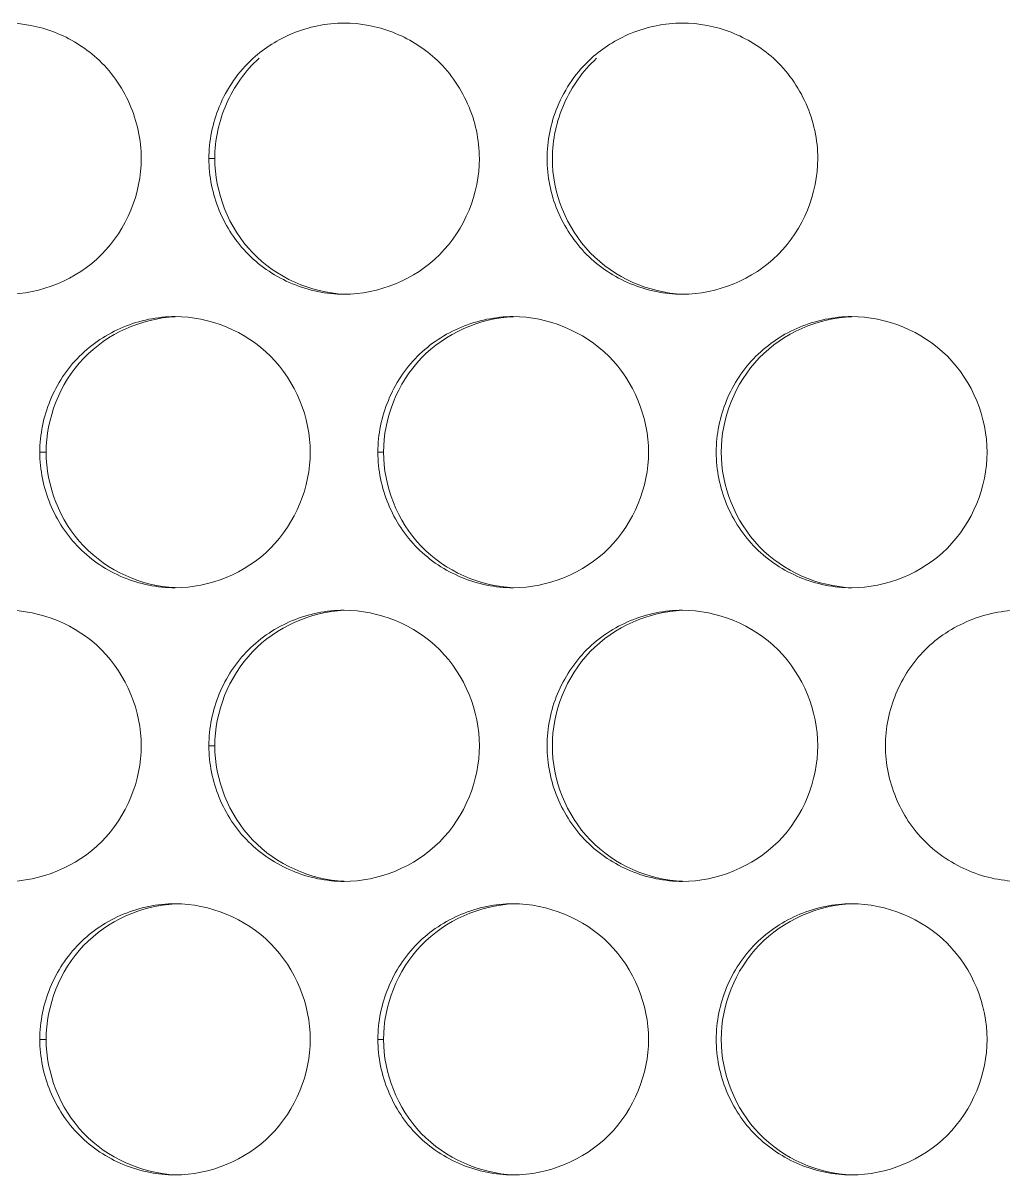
# Model space of a CAD drawing. Header units: millimetres. Extents: x 1177 to 4147, y 93 to 2194.
# Drawn here: x 1737.88 to 1759.59, y 1882.21 to 1907.69 of the extents above; entities that cross this region are included whole.
import ezdxf

# ---------------------------------------------------------------- set-up
doc = ezdxf.new("R2010")
doc.units = ezdxf.units.MM
doc.header["$LTSCALE"] = 0.1
doc.layers.add('标注', color=251, linetype='Continuous', lineweight=9)

msp = doc.modelspace()

# ---------------------------------------------------------------- linework, layer by layer
at = {"layer": '标注'}
for p, q in [((1742.124, 1904.693), (1741.992, 1904.693)), ((1738.392, 1898.198), (1738.252, 1898.198)), ((1745.858, 1898.198), (1745.733, 1898.198)), ((1742.124, 1891.702), (1741.992, 1891.702)), ((1738.392, 1885.207), (1738.252, 1885.207)), ((1745.858, 1885.207), (1745.733, 1885.207))]:
    msp.add_line(p, q, dxfattribs=at)
for points, knots in [([(1739.515, 1906.914), (1739.244, 1907.159), (1738.605, 1907.55), (1737.87, 1907.693), (1737.505, 1907.693)], [0, 0, 0, 0, 0.500315, 1, 1, 1, 1]), ([(1746.996, 1906.914), (1746.725, 1907.159), (1746.086, 1907.55), (1745.35, 1907.693), (1744.984, 1907.693)], [0, 0, 0, 0, 0.500263, 1, 1, 1, 1]), ([(1754.483, 1906.914), (1754.212, 1907.159), (1753.572, 1907.55), (1752.836, 1907.693), (1752.47, 1907.693)], [0, 0, 0, 0, 0.500217, 1, 1, 1, 1]), ([(1740.496, 1904.693), (1740.496, 1905.107), (1740.315, 1905.94), (1739.821, 1906.637), (1739.515, 1906.914)], [0, 0, 0, 0, 0.500643, 1, 1, 1, 1]), ([(1743.103, 1906.913), (1742.797, 1906.636), (1742.304, 1905.94), (1742.124, 1905.107), (1742.124, 1904.693)], [0, 0, 0, 0, 0.499244, 1, 1, 1, 1]), ([(1747.978, 1904.693), (1747.978, 1905.107), (1747.797, 1905.941), (1747.303, 1906.637), (1746.996, 1906.914)], [0, 0, 0, 0, 0.500582, 1, 1, 1, 1]), ([(1750.573, 1906.913), (1750.267, 1906.636), (1749.774, 1905.94), (1749.593, 1905.107), (1749.593, 1904.693)], [0, 0, 0, 0, 0.499302, 1, 1, 1, 1]), ([(1755.466, 1904.693), (1755.466, 1905.107), (1755.285, 1905.941), (1754.79, 1906.637), (1754.483, 1906.914)], [0, 0, 0, 0, 0.500529, 1, 1, 1, 1]), ([(1737.505, 1901.693), (1738.268, 1901.693), (1739.86, 1902.335), (1740.496, 1903.928), (1740.496, 1904.693)], [0, 0, 0, 0, 0.49946, 1, 1, 1, 1]), ([(1742.124, 1904.693), (1742.124, 1903.947), (1742.724, 1902.397), (1744.245, 1901.728), (1744.988, 1901.695)], [0, 0, 0, 0, 0.50075, 1, 1, 1, 1]), ([(1744.984, 1901.693), (1745.748, 1901.693), (1747.341, 1902.334), (1747.978, 1903.928), (1747.978, 1904.693)], [0, 0, 0, 0, 0.499607, 1, 1, 1, 1]), ([(1749.593, 1904.693), (1749.593, 1903.945), (1750.198, 1902.39), (1751.728, 1901.724), (1752.474, 1901.695)], [0, 0, 0, 0, 0.500618, 1, 1, 1, 1]), ([(1752.47, 1901.693), (1753.234, 1901.693), (1754.827, 1902.334), (1755.466, 1903.928), (1755.466, 1904.693)], [0, 0, 0, 0, 0.499739, 1, 1, 1, 1]), ([(1742.222, 1903.546), (1742.371, 1903.186), (1742.81, 1902.514), (1743.481, 1902.074), (1743.84, 1901.925)], [0, 0, 0, 0, 0.500104, 1, 1, 1, 1]), ([(1749.706, 1903.546), (1749.855, 1903.186), (1750.294, 1902.514), (1750.965, 1902.074), (1751.325, 1901.925)], [0, 0, 0, 0, 0.50003, 1, 1, 1, 1]), ([(1741.248, 1901.195), (1740.506, 1901.161), (1738.989, 1900.49), (1738.392, 1898.942), (1738.392, 1898.198)], [0, 0, 0, 0, 0.499178, 1, 1, 1, 1]), ([(1744.236, 1898.198), (1744.236, 1898.963), (1743.599, 1900.556), (1742.007, 1901.198), (1741.244, 1901.198)], [0, 0, 0, 0, 0.500464, 1, 1, 1, 1]), ([(1748.73, 1901.195), (1747.986, 1901.165), (1746.46, 1900.497), (1745.858, 1898.945), (1745.858, 1898.198)], [0, 0, 0, 0, 0.499318, 1, 1, 1, 1]), ([(1751.721, 1898.198), (1751.721, 1898.963), (1751.083, 1900.556), (1749.491, 1901.198), (1748.726, 1901.198)], [0, 0, 0, 0, 0.500325, 1, 1, 1, 1]), ([(1756.218, 1901.196), (1755.471, 1901.169), (1753.937, 1900.505), (1753.33, 1898.947), (1753.33, 1898.198)], [0, 0, 0, 0, 0.499443, 1, 1, 1, 1]), ([(1759.212, 1898.198), (1759.212, 1898.963), (1758.573, 1900.557), (1756.979, 1901.198), (1756.215, 1901.198)], [0, 0, 0, 0, 0.500202, 1, 1, 1, 1]), ([(1740.1, 1900.966), (1739.741, 1900.816), (1739.07, 1900.377), (1738.632, 1899.705), (1738.483, 1899.345)], [0, 0, 0, 0, 0.499856, 1, 1, 1, 1]), ([(1747.582, 1900.966), (1747.222, 1900.817), (1746.551, 1900.377), (1746.112, 1899.705), (1745.964, 1899.345)], [0, 0, 0, 0, 0.499934, 1, 1, 1, 1]), ([(1755.069, 1900.966), (1754.71, 1900.817), (1754.038, 1900.377), (1753.599, 1899.705), (1753.45, 1899.345)], [0, 0, 0, 0, 0.500004, 1, 1, 1, 1]), ([(1738.392, 1898.198), (1738.392, 1897.453), (1738.989, 1895.906), (1740.506, 1895.235), (1741.248, 1895.201)], [0, 0, 0, 0, 0.500822, 1, 1, 1, 1]), ([(1741.244, 1895.198), (1742.007, 1895.198), (1743.599, 1895.84), (1744.236, 1897.433), (1744.236, 1898.198)], [0, 0, 0, 0, 0.499536, 1, 1, 1, 1]), ([(1745.858, 1898.198), (1745.858, 1897.451), (1746.46, 1895.898), (1747.986, 1895.23), (1748.73, 1895.2)], [0, 0, 0, 0, 0.500682, 1, 1, 1, 1]), ([(1748.726, 1895.198), (1749.491, 1895.198), (1751.083, 1895.839), (1751.721, 1897.432), (1751.721, 1898.198)], [0, 0, 0, 0, 0.499675, 1, 1, 1, 1]), ([(1753.33, 1898.198), (1753.33, 1897.448), (1753.937, 1895.891), (1755.471, 1895.226), (1756.218, 1895.199)], [0, 0, 0, 0, 0.500557, 1, 1, 1, 1]), ([(1756.215, 1895.198), (1756.979, 1895.198), (1758.573, 1895.839), (1759.212, 1897.432), (1759.212, 1898.198)], [0, 0, 0, 0, 0.499798, 1, 1, 1, 1]), ([(1738.483, 1897.05), (1738.632, 1896.69), (1739.07, 1896.019), (1739.741, 1895.579), (1740.1, 1895.429)], [0, 0, 0, 0, 0.500144, 1, 1, 1, 1]), ([(1745.964, 1897.05), (1746.112, 1896.69), (1746.551, 1896.019), (1747.222, 1895.579), (1747.582, 1895.429)], [0, 0, 0, 0, 0.500066, 1, 1, 1, 1]), ([(1753.45, 1897.05), (1753.599, 1896.69), (1754.038, 1896.018), (1754.71, 1895.579), (1755.069, 1895.429)], [0, 0, 0, 0, 0.499996, 1, 1, 1, 1]), ([(1740.496, 1891.702), (1740.496, 1892.467), (1739.86, 1894.06), (1738.268, 1894.702), (1737.505, 1894.702)], [0, 0, 0, 0, 0.50054, 1, 1, 1, 1]), ([(1744.988, 1894.7), (1744.245, 1894.668), (1742.724, 1893.998), (1742.124, 1892.448), (1742.124, 1891.702)], [0, 0, 0, 0, 0.49925, 1, 1, 1, 1]), ([(1747.978, 1891.702), (1747.978, 1892.468), (1747.341, 1894.061), (1745.748, 1894.702), (1744.984, 1894.702)], [0, 0, 0, 0, 0.500393, 1, 1, 1, 1]), ([(1752.474, 1894.7), (1751.728, 1894.672), (1750.198, 1894.006), (1749.593, 1892.451), (1749.593, 1891.702)], [0, 0, 0, 0, 0.499382, 1, 1, 1, 1]), ([(1755.466, 1891.702), (1755.466, 1892.468), (1754.827, 1894.061), (1753.234, 1894.702), (1752.47, 1894.702)], [0, 0, 0, 0, 0.500261, 1, 1, 1, 1]), ([(1743.84, 1894.471), (1743.481, 1894.321), (1742.81, 1893.881), (1742.371, 1893.21), (1742.222, 1892.85)], [0, 0, 0, 0, 0.499896, 1, 1, 1, 1]), ([(1751.325, 1894.471), (1750.965, 1894.321), (1750.294, 1893.882), (1749.855, 1893.21), (1749.706, 1892.85)], [0, 0, 0, 0, 0.49997, 1, 1, 1, 1]), ([(1758.815, 1894.471), (1758.455, 1894.321), (1757.783, 1893.882), (1757.344, 1893.21), (1757.195, 1892.85)], [0, 0, 0, 0, 0.500035, 1, 1, 1, 1]), ([(1737.505, 1888.702), (1738.268, 1888.702), (1739.86, 1889.345), (1740.496, 1890.937), (1740.496, 1891.702)], [0, 0, 0, 0, 0.49946, 1, 1, 1, 1]), ([(1742.124, 1891.702), (1742.124, 1890.957), (1742.724, 1889.407), (1744.245, 1888.737), (1744.988, 1888.705)], [0, 0, 0, 0, 0.50075, 1, 1, 1, 1]), ([(1744.984, 1888.702), (1745.748, 1888.702), (1747.341, 1889.344), (1747.978, 1890.937), (1747.978, 1891.702)], [0, 0, 0, 0, 0.499607, 1, 1, 1, 1]), ([(1749.593, 1891.702), (1749.593, 1890.954), (1750.198, 1889.399), (1751.728, 1888.733), (1752.474, 1888.705)], [0, 0, 0, 0, 0.500618, 1, 1, 1, 1]), ([(1752.47, 1888.702), (1753.234, 1888.702), (1754.827, 1889.344), (1755.466, 1890.937), (1755.466, 1891.702)], [0, 0, 0, 0, 0.499739, 1, 1, 1, 1]), ([(1742.222, 1890.555), (1742.371, 1890.195), (1742.81, 1889.523), (1743.481, 1889.084), (1743.84, 1888.934)], [0, 0, 0, 0, 0.500104, 1, 1, 1, 1]), ([(1749.706, 1890.555), (1749.855, 1890.195), (1750.294, 1889.523), (1750.965, 1889.084), (1751.325, 1888.934)], [0, 0, 0, 0, 0.50003, 1, 1, 1, 1]), ([(1757.195, 1890.555), (1757.344, 1890.195), (1757.783, 1889.523), (1758.455, 1889.084), (1758.815, 1888.934)], [0, 0, 0, 0, 0.499965, 1, 1, 1, 1]), ([(1741.248, 1888.204), (1740.506, 1888.17), (1738.989, 1887.499), (1738.392, 1885.952), (1738.392, 1885.207)], [0, 0, 0, 0, 0.499178, 1, 1, 1, 1]), ([(1740.1, 1887.975), (1739.741, 1887.826), (1739.07, 1887.386), (1738.632, 1886.714), (1738.483, 1886.354)], [0, 0, 0, 0, 0.499856, 1, 1, 1, 1]), ([(1744.236, 1885.207), (1744.236, 1885.972), (1743.599, 1887.565), (1742.007, 1888.207), (1741.244, 1888.207)], [0, 0, 0, 0, 0.500464, 1, 1, 1, 1]), ([(1748.73, 1888.205), (1747.986, 1888.174), (1746.46, 1887.507), (1745.858, 1885.954), (1745.858, 1885.207)], [0, 0, 0, 0, 0.499318, 1, 1, 1, 1]), ([(1747.582, 1887.975), (1747.222, 1887.826), (1746.551, 1887.386), (1746.112, 1886.714), (1745.964, 1886.354)], [0, 0, 0, 0, 0.499934, 1, 1, 1, 1]), ([(1751.721, 1885.207), (1751.721, 1885.972), (1751.083, 1887.566), (1749.491, 1888.207), (1748.726, 1888.207)], [0, 0, 0, 0, 0.500325, 1, 1, 1, 1]), ([(1756.218, 1888.205), (1755.471, 1888.178), (1753.937, 1887.514), (1753.33, 1885.956), (1753.33, 1885.207)], [0, 0, 0, 0, 0.499443, 1, 1, 1, 1]), ([(1755.069, 1887.975), (1754.71, 1887.826), (1754.038, 1887.386), (1753.599, 1886.714), (1753.45, 1886.354)], [0, 0, 0, 0, 0.500004, 1, 1, 1, 1]), ([(1759.212, 1885.207), (1759.212, 1885.972), (1758.573, 1887.566), (1756.979, 1888.207), (1756.215, 1888.207)], [0, 0, 0, 0, 0.500202, 1, 1, 1, 1]), ([(1738.392, 1885.207), (1738.392, 1884.462), (1738.989, 1882.915), (1740.506, 1882.244), (1741.248, 1882.21)], [0, 0, 0, 0, 0.500822, 1, 1, 1, 1]), ([(1741.244, 1882.207), (1742.007, 1882.207), (1743.599, 1882.849), (1744.236, 1884.442), (1744.236, 1885.207)], [0, 0, 0, 0, 0.499536, 1, 1, 1, 1]), ([(1745.858, 1885.207), (1745.858, 1884.46), (1746.46, 1882.908), (1747.986, 1882.24), (1748.73, 1882.21)], [0, 0, 0, 0, 0.500682, 1, 1, 1, 1]), ([(1748.726, 1882.207), (1749.491, 1882.207), (1751.083, 1882.849), (1751.721, 1884.442), (1751.721, 1885.207)], [0, 0, 0, 0, 0.499675, 1, 1, 1, 1]), ([(1753.33, 1885.207), (1753.33, 1884.458), (1753.937, 1882.9), (1755.471, 1882.236), (1756.218, 1882.209)], [0, 0, 0, 0, 0.500557, 1, 1, 1, 1]), ([(1756.215, 1882.207), (1756.979, 1882.207), (1758.573, 1882.848), (1759.212, 1884.442), (1759.212, 1885.207)], [0, 0, 0, 0, 0.499798, 1, 1, 1, 1]), ([(1738.483, 1884.06), (1738.632, 1883.7), (1739.07, 1883.028), (1739.741, 1882.588), (1740.1, 1882.439)], [0, 0, 0, 0, 0.500144, 1, 1, 1, 1]), ([(1745.964, 1884.06), (1746.112, 1883.7), (1746.551, 1883.028), (1747.222, 1882.588), (1747.582, 1882.439)], [0, 0, 0, 0, 0.500066, 1, 1, 1, 1]), ([(1753.45, 1884.06), (1753.599, 1883.7), (1754.038, 1883.028), (1754.71, 1882.588), (1755.069, 1882.439)], [0, 0, 0, 0, 0.499996, 1, 1, 1, 1])]:
    msp.add_open_spline(points, degree=3, knots=knots, dxfattribs=at)
for points in [[(1744.984, 1907.693), (1744.595, 1907.693), (1744.2, 1907.61), (1743.84, 1907.461)], [(1752.47, 1907.693), (1752.081, 1907.693), (1751.685, 1907.61), (1751.325, 1907.461)], [(1743.84, 1907.461), (1743.524, 1907.33), (1743.226, 1907.143), (1742.973, 1906.914)], [(1751.325, 1907.461), (1751.009, 1907.33), (1750.71, 1907.143), (1750.457, 1906.914)], [(1742.973, 1906.914), (1742.649, 1906.621), (1742.389, 1906.244), (1742.222, 1905.84)], [(1750.457, 1906.914), (1750.133, 1906.621), (1749.873, 1906.244), (1749.706, 1905.84)], [(1742.222, 1905.84), (1742.074, 1905.48), (1741.992, 1905.083), (1741.992, 1904.693)], [(1749.706, 1905.84), (1749.557, 1905.48), (1749.475, 1905.083), (1749.475, 1904.693)], [(1741.992, 1904.693), (1741.992, 1904.303), (1742.074, 1903.906), (1742.222, 1903.546)], [(1749.475, 1904.693), (1749.475, 1904.303), (1749.557, 1903.906), (1749.706, 1903.546)], [(1743.84, 1901.925), (1744.2, 1901.775), (1744.595, 1901.693), (1744.984, 1901.693)], [(1751.325, 1901.925), (1751.685, 1901.775), (1752.081, 1901.693), (1752.47, 1901.693)], [(1741.244, 1901.198), (1740.855, 1901.198), (1740.459, 1901.115), (1740.1, 1900.966)], [(1748.726, 1901.198), (1748.337, 1901.198), (1747.941, 1901.115), (1747.582, 1900.966)], [(1756.215, 1901.198), (1755.825, 1901.198), (1755.429, 1901.115), (1755.069, 1900.966)], [(1738.483, 1899.345), (1738.334, 1898.984), (1738.252, 1898.588), (1738.252, 1898.198)], [(1745.964, 1899.345), (1745.814, 1898.984), (1745.733, 1898.588), (1745.733, 1898.198)], [(1753.45, 1899.345), (1753.301, 1898.984), (1753.219, 1898.588), (1753.219, 1898.198)], [(1738.252, 1898.198), (1738.252, 1897.808), (1738.334, 1897.411), (1738.483, 1897.05)], [(1745.733, 1898.198), (1745.733, 1897.808), (1745.814, 1897.411), (1745.964, 1897.05)], [(1753.219, 1898.198), (1753.219, 1897.808), (1753.301, 1897.411), (1753.45, 1897.05)], [(1740.1, 1895.429), (1740.459, 1895.28), (1740.855, 1895.198), (1741.244, 1895.198)], [(1747.582, 1895.429), (1747.941, 1895.28), (1748.337, 1895.198), (1748.726, 1895.198)], [(1755.069, 1895.429), (1755.429, 1895.28), (1755.825, 1895.198), (1756.215, 1895.198)], [(1744.984, 1894.702), (1744.595, 1894.702), (1744.2, 1894.62), (1743.84, 1894.471)], [(1752.47, 1894.702), (1752.081, 1894.702), (1751.685, 1894.62), (1751.325, 1894.471)], [(1759.961, 1894.702), (1759.571, 1894.702), (1759.175, 1894.62), (1758.815, 1894.471)], [(1742.222, 1892.85), (1742.074, 1892.489), (1741.992, 1892.093), (1741.992, 1891.702)], [(1749.706, 1892.85), (1749.557, 1892.489), (1749.475, 1892.093), (1749.475, 1891.702)], [(1757.195, 1892.85), (1757.046, 1892.489), (1756.964, 1892.093), (1756.964, 1891.702)], [(1741.992, 1891.702), (1741.992, 1891.312), (1742.074, 1890.916), (1742.222, 1890.555)], [(1749.475, 1891.702), (1749.475, 1891.312), (1749.557, 1890.916), (1749.706, 1890.555)], [(1756.964, 1891.702), (1756.964, 1891.312), (1757.046, 1890.916), (1757.195, 1890.555)], [(1743.84, 1888.934), (1744.2, 1888.785), (1744.595, 1888.702), (1744.984, 1888.702)], [(1751.325, 1888.934), (1751.685, 1888.785), (1752.081, 1888.702), (1752.47, 1888.702)], [(1758.815, 1888.934), (1759.175, 1888.785), (1759.571, 1888.702), (1759.961, 1888.702)], [(1741.244, 1888.207), (1740.855, 1888.207), (1740.459, 1888.125), (1740.1, 1887.975)], [(1748.726, 1888.207), (1748.337, 1888.207), (1747.941, 1888.125), (1747.582, 1887.975)], [(1756.215, 1888.207), (1755.825, 1888.207), (1755.429, 1888.125), (1755.069, 1887.975)], [(1738.483, 1886.354), (1738.334, 1885.994), (1738.252, 1885.597), (1738.252, 1885.207)], [(1745.964, 1886.354), (1745.814, 1885.994), (1745.733, 1885.597), (1745.733, 1885.207)], [(1753.45, 1886.354), (1753.301, 1885.994), (1753.219, 1885.597), (1753.219, 1885.207)], [(1738.252, 1885.207), (1738.252, 1884.817), (1738.334, 1884.421), (1738.483, 1884.06)], [(1745.733, 1885.207), (1745.733, 1884.817), (1745.814, 1884.42), (1745.964, 1884.06)], [(1753.219, 1885.207), (1753.219, 1884.817), (1753.301, 1884.42), (1753.45, 1884.06)], [(1740.1, 1882.439), (1740.459, 1882.29), (1740.855, 1882.207), (1741.244, 1882.207)], [(1747.582, 1882.439), (1747.941, 1882.29), (1748.337, 1882.207), (1748.726, 1882.207)], [(1755.069, 1882.439), (1755.429, 1882.29), (1755.825, 1882.207), (1756.215, 1882.207)]]:
    msp.add_open_spline(points, degree=3, dxfattribs=at)

doc.saveas('drawing.dxf')
